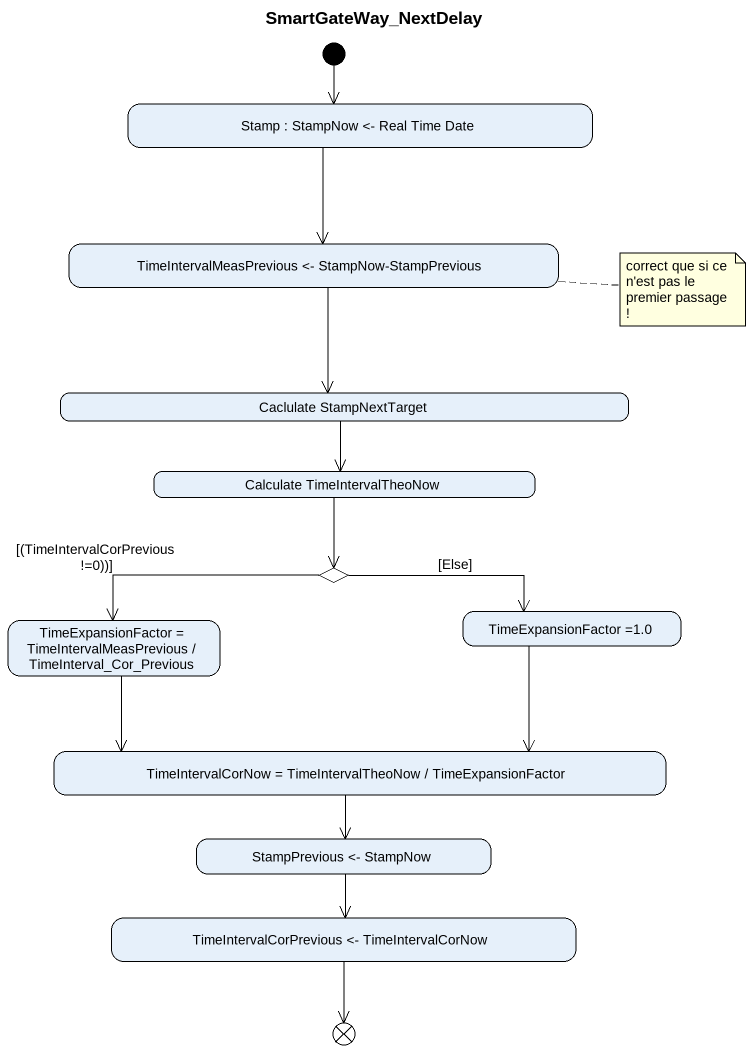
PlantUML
@startuml
title SmartGateWay_NextDelay
hide empty description
state "Stamp : StampNow <- Real Time Date" as Stamp
state "TimeIntervalMeasPrevious <- StampNow-StampPrevious" as TimeIntervalMeasPrevious
state "Caclulate StampNextTarget" as Caclulate_StampNextTarget
state "Calculate TimeIntervalTheoNow" as Calculate
state choice1 <<choice>>
state "TimeExpansionFactor = TimeIntervalMeasPrevious / TimeInterval_Cor_Previous" as TimeExpansionFactor
state "TimeExpansionFactor =1.0" as TimeExpansionFactor_1_0
state "TimeIntervalCorNow = TimeIntervalTheoNow / TimeExpansionFactor" as TimeIntervalCorNow
state "StampPrevious <- StampNow" as StampPrevious_StampNow
state "TimeIntervalCorPrevious <- TimeIntervalCorNow" as TimeIntervalCorPrevious
state flowfinal1 <<end>>
[*] --> Stamp
Stamp --> TimeIntervalMeasPrevious
TimeIntervalMeasPrevious --> Caclulate_StampNextTarget
Caclulate_StampNextTarget --> Calculate
Calculate --> choice1
choice1 -left-> TimeExpansionFactor : [(TimeIntervalCorPrevious !=0))]
choice1 -right-> TimeExpansionFactor_1_0 : [Else]
TimeExpansionFactor -right-> TimeIntervalCorNow
TimeExpansionFactor_1_0 --> TimeIntervalCorNow
TimeIntervalCorNow --> StampPrevious_StampNow
StampPrevious_StampNow --> TimeIntervalCorPrevious
TimeIntervalCorPrevious --> flowfinal1
note right of TimeIntervalMeasPrevious : correct que si ce n'est pas le premier passage !
@enduml
